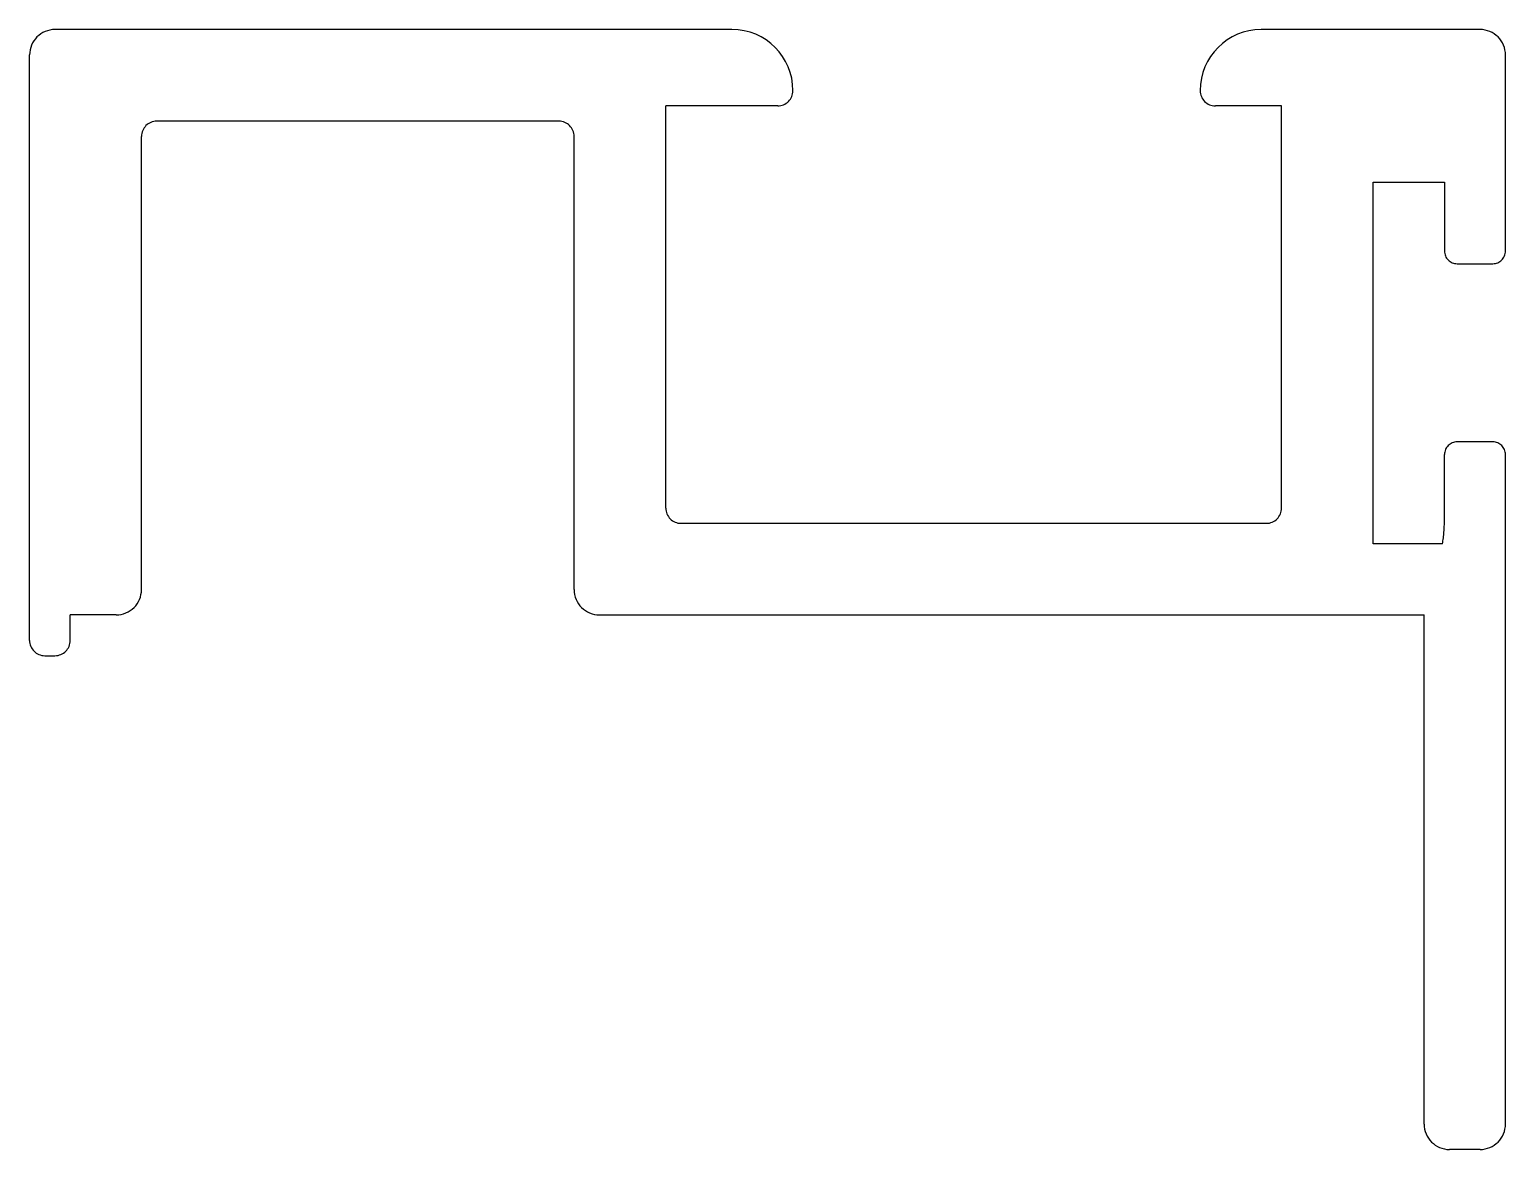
# Model space of a CAD drawing. Extents: x 1761.5 to 1790.5, y 1811.1 to 1833.1.
import ezdxf

# ---------------------------------------------------------------- set-up
doc = ezdxf.new("R2010")
doc.units = 0
doc.linetypes.add('CENTER', pattern=[50.8, 31.75, -6.35, 6.35, -6.35])
doc.layers.get('0').update_dxf_attribs({"linetype": 'CONTINUOUS'})

msp = doc.modelspace()

# ---------------------------------------------------------------- linework, layer by layer
at = {"linetype": 'CENTER'}
for p, q in [((1775.314, 1833.051), (1762.014, 1833.051)), ((1790.014, 1833.051), (1785.714, 1833.051)), ((1761.514, 1821.051), (1761.514, 1832.551)), ((1790.514, 1828.701), (1790.514, 1832.551)), ((1774.014, 1823.651), (1774.014, 1831.551)), ((1776.214, 1831.551), (1774.014, 1831.551)), ((1786.114, 1831.551), (1784.814, 1831.551)), ((1786.114, 1823.651), (1786.114, 1831.551)), ((1771.914, 1831.251), (1764.014, 1831.251)), ((1763.714, 1822.051), (1763.714, 1830.951)), ((1772.214, 1822.051), (1772.214, 1830.951)), ((1787.914, 1822.951), (1787.914, 1830.051)), ((1787.914, 1830.051), (1789.314, 1830.051)), ((1789.314, 1830.051), (1789.314, 1828.701)), ((1789.564, 1828.451), (1790.264, 1828.451)), ((1789.314, 1823.408), (1789.314, 1824.701)), ((1790.264, 1824.951), (1789.564, 1824.951)), ((1790.514, 1811.551), (1790.514, 1824.701)), ((1774.314, 1823.351), (1785.814, 1823.351)), ((1789.276, 1822.951), (1787.914, 1822.951)), ((1762.314, 1821.051), (1762.314, 1821.551)), ((1763.214, 1821.551), (1762.314, 1821.551)), ((1772.714, 1821.551), (1788.914, 1821.551)), ((1788.914, 1811.551), (1788.914, 1821.551)), ((1761.814, 1820.751), (1762.014, 1820.751)), ((1790.014, 1811.051), (1789.414, 1811.051))]:
    msp.add_line(p, q, dxfattribs=at)
for centre, radius, start, end in [((1762.014, 1832.551), 0.5, 90, 180), ((1775.314, 1831.851), 1.2, 0, 90), ((1785.714, 1831.851), 1.2, 90, 180), ((1790.014, 1832.551), 0.5, 0, 90), ((1776.214, 1831.851), 0.3, 270, 0), ((1784.814, 1831.851), 0.3, 180, 270), ((1764.014, 1830.951), 0.3, 90, 180), ((1771.914, 1830.951), 0.3, 0, 90), ((1789.564, 1828.701), 0.25, 180, 270), ((1790.264, 1828.701), 0.25, 270, 360), ((1789.564, 1824.701), 0.25, 90, 180), ((1790.264, 1824.701), 0.25, 0, 90), ((1774.314, 1823.651), 0.3, 180, 270), ((1785.814, 1823.651), 0.3, 270, 0), ((1786.514, 1823.408), 2.8, 350.6095, 0), ((1763.214, 1822.051), 0.5, 270, 0), ((1772.714, 1822.051), 0.5, 180, 270), ((1761.814, 1821.051), 0.3, 180, 270), ((1762.014, 1821.051), 0.3, 270, 0), ((1789.414, 1811.551), 0.5, 180, 270), ((1790.014, 1811.551), 0.5, 270, 0)]:
    msp.add_arc(centre, radius, start, end, dxfattribs=at)

doc.saveas('drawing.dxf')
